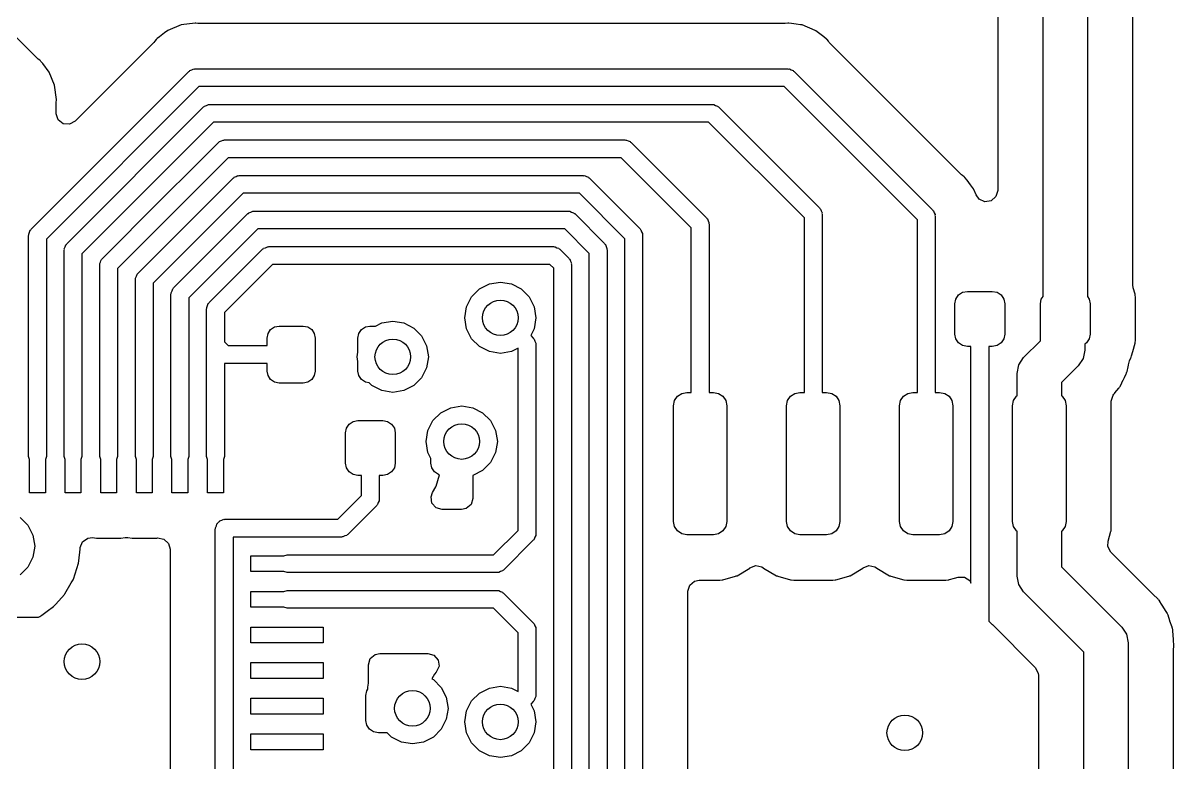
# Model space of a CAD drawing. Extents: x 1.41 to 5.39, y -5.53 to -2.36.
# Drawn here: x 1.696 to 2.205, y -3.653 to -3.326 of the extents above; entities that cross this region are included whole.
import ezdxf

# ---------------------------------------------------------------- set-up
doc = ezdxf.new("R2010")
doc.units = 0
doc.header["$MEASUREMENT"] = 0
doc.layers.add('BLACK', color=7, linetype='CONTINUOUS')

msp = doc.modelspace()

# ---------------------------------------------------------------- linework, layer by layer
at = {"layer": 'BLACK', "linetype": 'CONTINUOUS'}
for p, q in [((2.12683, -2.59775), (2.12683, -3.39993)), ((2.14685, -3.44675), (2.14685, -2.59724)), ((2.16654, -2.60132), (2.16654, -3.44675)), ((2.18656, -3.4416), (2.18656, -2.61167)), ((1.70197, -3.34131), (1.68888, -3.32823)), ((1.75978, -3.32907), (1.7583, -3.33021)), ((1.76561, -3.32666), (1.75978, -3.32907)), ((1.77186, -3.32584), (1.76561, -3.32666)), ((1.77218, -3.32588), (1.77186, -3.32584)), ((1.77311, -3.326), (1.77218, -3.32588)), ((1.77376, -3.32604), (1.77311, -3.326)), ((2.03216, -3.32604), (1.77376, -3.32604)), ((2.03281, -3.326), (2.03216, -3.32604)), ((2.03406, -3.32584), (2.03281, -3.326)), ((2.03438, -3.32588), (2.03406, -3.32584)), ((2.03562, -3.32604), (2.03438, -3.32588)), ((2.03563, -3.32604), (2.03562, -3.32604)), ((2.03772, -3.32632), (2.03563, -3.32604)), ((2.03563, -3.32604), (2.03563, -3.32604)), ((2.03955, -3.32656), (2.03772, -3.32632)), ((2.03999, -3.32662), (2.03955, -3.32656)), ((2.04031, -3.32666), (2.03999, -3.32662)), ((2.03999, -3.32662), (2.03999, -3.32662)), ((2.04614, -3.32907), (2.04031, -3.32666)), ((2.04639, -3.32927), (2.04614, -3.32907)), ((1.75401, -3.33391), (1.75358, -3.3344)), ((1.75458, -3.33317), (1.75401, -3.33391)), ((1.75478, -3.33291), (1.75458, -3.33317)), ((1.75503, -3.33272), (1.75478, -3.33291)), ((1.75603, -3.33195), (1.75503, -3.33272)), ((1.75503, -3.33272), (1.75503, -3.33272)), ((1.7583, -3.33021), (1.75603, -3.33195)), ((1.75603, -3.33195), (1.75603, -3.33195)), ((2.04988, -3.33195), (2.04639, -3.32927)), ((2.04639, -3.32927), (2.04639, -3.32927)), ((2.05114, -3.33291), (2.04988, -3.33195)), ((2.04988, -3.33195), (2.04988, -3.33195)), ((2.05134, -3.33317), (2.05114, -3.33291)), ((2.05191, -3.33391), (2.05134, -3.33317)), ((2.05234, -3.3344), (2.05191, -3.33391)), ((1.75358, -3.3344), (1.71879, -3.36919)), ((2.11082, -3.39289), (2.05234, -3.3344)), ((1.70245, -3.34174), (1.70197, -3.34131)), ((1.70318, -3.3423), (1.70245, -3.34174)), ((1.70345, -3.34251), (1.70318, -3.3423)), ((1.70365, -3.34277), (1.70345, -3.34251)), ((1.70442, -3.34377), (1.70365, -3.34277)), ((1.70365, -3.34277), (1.70365, -3.34277)), ((1.70729, -3.34751), (1.70442, -3.34377)), ((1.70442, -3.34377), (1.70442, -3.34377)), ((1.70442, -3.34377), (1.70442, -3.34377)), ((1.69933, -3.41696), (1.76908, -3.34722)), ((1.70971, -3.35334), (1.70729, -3.34751)), ((1.76908, -3.34722), (1.76936, -3.34707)), ((1.76936, -3.34707), (1.76955, -3.34681)), ((1.76955, -3.34681), (1.77042, -3.34653)), ((1.77042, -3.34653), (1.77125, -3.34611)), ((1.77125, -3.34611), (1.77156, -3.34616)), ((1.77156, -3.34616), (1.77186, -3.34606)), ((1.77186, -3.34606), (2.03406, -3.34606)), ((2.03406, -3.34606), (2.03436, -3.34616)), ((2.03436, -3.34616), (2.03467, -3.34611)), ((2.03467, -3.34611), (2.03549, -3.34653)), ((2.03549, -3.34653), (2.03637, -3.34681)), ((2.03637, -3.34681), (2.03656, -3.34707)), ((2.03656, -3.34707), (2.03684, -3.34722)), ((2.03684, -3.34722), (2.09801, -3.40839)), ((1.77349, -3.35394), (1.70605, -3.42138)), ((1.71053, -3.3596), (1.70971, -3.35334)), ((2.03242, -3.35394), (1.77349, -3.35394)), ((2.09129, -3.4128), (2.03242, -3.35394)), ((1.71049, -3.35992), (1.71053, -3.3596)), ((1.71032, -3.36149), (1.71037, -3.36084)), ((1.71032, -3.36568), (1.71032, -3.36149)), ((1.71037, -3.36084), (1.71049, -3.35992)), ((1.71508, -3.42346), (1.77559, -3.36295)), ((1.77559, -3.36295), (1.77588, -3.3628)), ((1.77588, -3.3628), (1.77606, -3.36254)), ((1.77606, -3.36254), (1.77694, -3.36226)), ((1.77694, -3.36226), (1.77776, -3.36184)), ((1.77776, -3.36184), (1.77808, -3.36189)), ((1.77808, -3.36189), (1.77838, -3.36179)), ((1.77838, -3.36179), (2.00057, -3.36179)), ((2.00057, -3.36179), (2.00087, -3.36189)), ((2.00087, -3.36189), (2.00119, -3.36184)), ((2.00119, -3.36184), (2.00201, -3.36226)), ((2.00201, -3.36226), (2.00289, -3.36254)), ((2.00289, -3.36254), (2.00307, -3.3628)), ((2.00307, -3.3628), (2.00336, -3.36295)), ((2.00336, -3.36295), (2.04801, -3.4076)), ((1.71034, -3.36604), (1.71032, -3.36568)), ((1.71131, -3.36866), (1.71034, -3.36604)), ((1.71355, -3.37033), (1.71131, -3.36866)), ((1.71879, -3.36919), (1.71634, -3.37053)), ((1.78001, -3.36967), (1.7218, -3.42787)), ((1.99894, -3.36967), (1.78001, -3.36967)), ((2.04129, -3.41201), (1.99894, -3.36967)), ((1.71634, -3.37053), (1.71355, -3.37033)), ((1.77065, -3.39013), (1.78211, -3.37867)), ((1.78211, -3.37867), (1.78239, -3.37853)), ((1.78239, -3.37853), (1.78258, -3.37827)), ((1.78258, -3.37827), (1.78346, -3.37799)), ((1.78346, -3.37799), (1.78428, -3.37757)), ((1.78428, -3.37757), (1.78459, -3.37762)), ((1.78459, -3.37762), (1.78489, -3.37752)), ((1.78489, -3.37752), (1.96197, -3.37752)), ((1.96197, -3.37752), (1.96227, -3.37762)), ((1.96227, -3.37762), (1.96259, -3.37757)), ((1.96259, -3.37757), (1.96341, -3.37799)), ((1.96341, -3.37799), (1.96428, -3.37827)), ((1.96428, -3.37827), (1.96447, -3.37853)), ((1.96447, -3.37853), (1.96475, -3.37867)), ((1.96475, -3.37867), (1.99801, -3.41193)), ((1.78652, -3.3854), (1.75082, -3.4211)), ((1.75788, -3.4029), (1.77065, -3.39013)), ((1.77065, -3.39013), (1.77065, -3.39013)), ((1.96034, -3.3854), (1.78652, -3.3854)), ((1.99129, -3.41634), (1.96034, -3.3854)), ((1.74658, -3.43645), (1.78862, -3.3944)), ((1.78862, -3.3944), (1.78891, -3.39426)), ((1.78891, -3.39426), (1.78909, -3.394)), ((1.78909, -3.394), (1.78997, -3.39372)), ((1.78997, -3.39372), (1.79079, -3.3933)), ((1.79079, -3.3933), (1.79111, -3.39335)), ((1.79111, -3.39335), (1.79141, -3.39325)), ((1.79141, -3.39325), (1.94345, -3.39325)), ((1.94345, -3.39325), (1.94375, -3.39335)), ((1.94375, -3.39335), (1.94406, -3.3933)), ((1.94406, -3.3933), (1.94488, -3.39372)), ((1.94488, -3.39372), (1.94576, -3.394)), ((1.94576, -3.394), (1.94595, -3.39426)), ((1.94595, -3.39426), (1.94623, -3.3944)), ((1.94623, -3.3944), (1.96862, -3.41679)), ((2.11131, -3.39332), (2.11082, -3.39289)), ((2.11195, -3.39381), (2.11131, -3.39332)), ((2.11231, -3.39408), (2.11195, -3.39381)), ((2.11328, -3.39534), (2.11231, -3.39408)), ((2.11485, -3.39739), (2.11328, -3.39534)), ((2.11328, -3.39534), (2.11328, -3.39534)), ((2.11615, -3.39909), (2.11485, -3.39739)), ((2.11628, -3.39939), (2.11615, -3.39909)), ((2.11729, -3.40183), (2.11628, -3.39939)), ((2.12683, -3.39993), (2.12604, -3.40261)), ((1.74525, -3.41553), (1.75788, -3.4029)), ((1.79304, -3.40112), (1.7533, -3.44087)), ((1.94182, -3.40112), (1.79304, -3.40112)), ((1.9619, -3.42121), (1.94182, -3.40112)), ((2.11862, -3.40368), (2.11729, -3.40183)), ((2.12116, -3.40484), (2.11862, -3.40368)), ((2.12393, -3.40444), (2.12116, -3.40484)), ((2.12604, -3.40261), (2.12393, -3.40444)), ((1.76232, -3.44295), (1.79514, -3.41013)), ((1.79514, -3.41013), (1.79542, -3.40999)), ((1.79542, -3.40999), (1.79561, -3.40973)), ((1.79561, -3.40973), (1.79649, -3.40945)), ((1.79649, -3.40945), (1.79731, -3.40903)), ((1.79731, -3.40903), (1.79762, -3.40908)), ((1.79762, -3.40908), (1.79792, -3.40898)), ((1.79792, -3.40898), (1.93693, -3.40898)), ((1.93693, -3.40898), (1.93723, -3.40908)), ((1.93723, -3.40908), (1.93755, -3.40903)), ((1.93755, -3.40903), (1.93837, -3.40945)), ((1.93837, -3.40945), (1.93925, -3.40973)), ((1.93925, -3.40973), (1.93943, -3.40999)), ((1.93943, -3.40999), (1.93972, -3.41013)), ((1.93972, -3.41013), (1.95289, -3.42331)), ((2.04801, -3.4076), (2.04815, -3.40788)), ((2.04815, -3.40788), (2.04841, -3.40807)), ((2.04841, -3.40807), (2.0487, -3.40895)), ((2.0487, -3.40895), (2.04911, -3.40977)), ((2.04911, -3.40977), (2.04906, -3.41008)), ((2.04906, -3.41008), (2.04916, -3.41038)), ((2.04916, -3.41038), (2.04916, -3.48917)), ((2.09801, -3.40839), (2.09815, -3.40867)), ((2.09815, -3.40867), (2.09841, -3.40886)), ((2.09841, -3.40886), (2.0987, -3.40973)), ((2.0987, -3.40973), (2.09911, -3.41055)), ((2.09911, -3.41055), (2.09906, -3.41087)), ((1.74188, -3.4189), (1.74525, -3.41553)), ((1.74525, -3.41553), (1.74525, -3.41553)), ((1.99801, -3.41193), (1.99815, -3.41221)), ((1.99815, -3.41221), (1.99841, -3.4124)), ((1.99841, -3.4124), (1.9987, -3.41328)), ((1.9987, -3.41328), (1.99911, -3.4141)), ((1.99911, -3.4141), (1.99906, -3.41441)), ((1.99906, -3.41441), (1.99916, -3.41471)), ((1.99916, -3.41471), (1.99916, -3.48917)), ((2.04129, -3.48917), (2.04129, -3.41201)), ((2.09129, -3.48917), (2.09129, -3.4128)), ((2.09906, -3.41087), (2.09916, -3.41117)), ((2.09916, -3.41117), (2.09916, -3.48917)), ((1.69818, -3.41975), (1.69828, -3.41944)), ((1.69818, -3.51757), (1.69818, -3.41975)), ((1.69823, -3.41913), (1.69864, -3.41831)), ((1.69828, -3.41944), (1.69823, -3.41913)), ((1.69864, -3.41831), (1.69893, -3.41743)), ((1.69893, -3.41743), (1.69919, -3.41725)), ((1.69919, -3.41725), (1.69933, -3.41696)), ((1.73081, -3.42997), (1.74188, -3.4189)), ((1.74188, -3.4189), (1.74188, -3.4189)), ((1.74188, -3.4189), (1.74188, -3.4189)), ((1.79955, -3.41685), (1.76904, -3.44736)), ((1.9353, -3.41685), (1.79955, -3.41685)), ((1.94617, -3.42772), (1.9353, -3.41685)), ((1.96862, -3.41679), (1.96877, -3.41708)), ((1.96877, -3.41708), (1.96902, -3.41726)), ((1.96902, -3.41726), (1.96931, -3.41814)), ((1.96931, -3.41814), (1.96973, -3.41896)), ((1.96973, -3.41896), (1.96968, -3.41928)), ((1.96968, -3.41928), (1.96977, -3.41958)), ((1.96977, -3.41958), (1.96977, -3.84118)), ((1.99129, -3.48917), (1.99129, -3.41634)), ((1.70605, -3.42138), (1.70605, -3.51757)), ((1.71393, -3.42624), (1.71402, -3.42594)), ((1.71397, -3.42563), (1.71439, -3.42481)), ((1.71402, -3.42594), (1.71397, -3.42563)), ((1.71439, -3.42481), (1.71468, -3.42393)), ((1.71468, -3.42393), (1.71493, -3.42374)), ((1.71493, -3.42374), (1.71508, -3.42346)), ((1.74745, -3.42447), (1.73755, -3.43437)), ((1.74854, -3.42338), (1.74745, -3.42447)), ((1.74745, -3.42447), (1.74745, -3.42447)), ((1.75082, -3.4211), (1.74854, -3.42338)), ((1.74854, -3.42338), (1.74854, -3.42338)), ((1.77807, -3.44944), (1.80165, -3.42586)), ((1.80165, -3.42586), (1.80194, -3.42572)), ((1.80194, -3.42572), (1.80212, -3.42546)), ((1.80212, -3.42546), (1.803, -3.42518)), ((1.803, -3.42518), (1.80382, -3.42476)), ((1.80382, -3.42476), (1.80414, -3.42481)), ((1.80414, -3.42481), (1.80444, -3.42471)), ((1.80444, -3.42471), (1.93042, -3.42471)), ((1.93042, -3.42471), (1.93072, -3.42481)), ((1.93072, -3.42481), (1.93103, -3.42476)), ((1.93103, -3.42476), (1.93185, -3.42518)), ((1.93185, -3.42518), (1.93273, -3.42546)), ((1.93273, -3.42546), (1.93292, -3.42572)), ((1.93292, -3.42572), (1.9332, -3.42586)), ((1.9332, -3.42586), (1.93716, -3.42982)), ((1.95289, -3.42331), (1.95304, -3.42359)), ((1.95304, -3.42359), (1.95329, -3.42378)), ((1.95329, -3.42378), (1.95358, -3.42466)), ((1.95358, -3.42466), (1.954, -3.42548)), ((1.954, -3.42548), (1.95395, -3.42579)), ((1.95395, -3.42579), (1.95405, -3.42609)), ((1.9619, -3.84281), (1.9619, -3.42121)), ((1.71393, -3.51757), (1.71393, -3.42624)), ((1.7218, -3.42787), (1.7218, -3.51757)), ((1.72999, -3.43159), (1.73008, -3.43097)), ((1.73008, -3.43097), (1.73035, -3.43071)), ((1.73035, -3.43071), (1.73043, -3.43046)), ((1.73043, -3.43046), (1.73064, -3.43031)), ((1.73064, -3.43031), (1.73081, -3.42997)), ((1.93716, -3.42982), (1.93731, -3.43011)), ((1.93731, -3.43011), (1.93756, -3.43029)), ((1.93756, -3.43029), (1.93785, -3.43117)), ((1.94617, -3.8566), (1.94617, -3.42772)), ((1.95405, -3.42609), (1.95405, -3.85497)), ((1.72967, -3.43278), (1.72976, -3.43251)), ((1.72967, -3.51757), (1.72967, -3.43278)), ((1.7297, -3.43214), (1.72999, -3.43159)), ((1.72976, -3.43251), (1.7297, -3.43214)), ((1.73755, -3.43437), (1.73755, -3.51757)), ((1.80607, -3.43258), (1.78479, -3.45386)), ((1.92879, -3.43258), (1.80607, -3.43258)), ((1.93044, -3.43424), (1.92879, -3.43258)), ((1.93044, -3.86312), (1.93044, -3.43424)), ((1.93785, -3.43117), (1.93827, -3.43199)), ((1.93827, -3.43199), (1.93822, -3.43231)), ((1.93822, -3.43231), (1.93832, -3.43261)), ((1.93832, -3.43261), (1.93832, -3.86149)), ((1.74542, -3.43924), (1.74552, -3.43893)), ((1.74542, -3.51757), (1.74542, -3.43924)), ((1.74547, -3.43862), (1.74589, -3.4378)), ((1.74552, -3.43893), (1.74547, -3.43862)), ((1.74589, -3.4378), (1.74617, -3.43692)), ((1.74617, -3.43692), (1.74643, -3.43674)), ((1.74643, -3.43674), (1.74658, -3.43645)), ((1.7533, -3.44087), (1.7533, -3.51757)), ((1.89758, -3.44344), (1.90197, -3.44121)), ((1.90197, -3.44121), (1.90684, -3.44044)), ((1.90684, -3.44044), (1.91171, -3.44121)), ((1.91171, -3.44121), (1.9161, -3.44344)), ((1.76117, -3.44573), (1.76127, -3.44543)), ((1.76117, -3.449), (1.76117, -3.44573)), ((1.76122, -3.44512), (1.76164, -3.44429)), ((1.76127, -3.44543), (1.76122, -3.44512)), ((1.76164, -3.44429), (1.76192, -3.44342)), ((1.76192, -3.44342), (1.76218, -3.44323)), ((1.76192, -3.44342), (1.76192, -3.44342)), ((1.76218, -3.44323), (1.76232, -3.44295)), ((1.8941, -3.44693), (1.89758, -3.44344)), ((1.9161, -3.44344), (1.91958, -3.44693)), ((2.10829, -3.44789), (2.10949, -3.4461)), ((2.10949, -3.4461), (2.11128, -3.44491)), ((2.11128, -3.44491), (2.11339, -3.44449)), ((2.11339, -3.44449), (2.12441, -3.44449)), ((2.12441, -3.44449), (2.12652, -3.44491)), ((2.12652, -3.44491), (2.12831, -3.4461)), ((2.12831, -3.4461), (2.1295, -3.44789)), ((2.18675, -3.44298), (2.18656, -3.4416)), ((2.18755, -3.44573), (2.18675, -3.44298)), ((2.18762, -3.44597), (2.18755, -3.44573)), ((2.18755, -3.44573), (2.18755, -3.44573)), ((2.18764, -3.44623), (2.18762, -3.44597)), ((2.18771, -3.44709), (2.18764, -3.44623)), ((2.18764, -3.44623), (2.18764, -3.44623)), ((1.76117, -3.51757), (1.76117, -3.449)), ((1.76904, -3.44736), (1.76904, -3.51757)), ((1.77697, -3.45161), (1.77739, -3.45079)), ((1.77739, -3.45079), (1.77767, -3.44991)), ((1.77767, -3.44991), (1.77793, -3.44973)), ((1.77793, -3.44973), (1.77807, -3.44944)), ((1.89109, -3.45619), (1.89186, -3.45132)), ((1.89186, -3.45132), (1.8941, -3.44693)), ((1.91958, -3.44693), (1.92182, -3.45132)), ((1.92182, -3.45132), (1.92259, -3.45619)), ((2.10787, -3.45), (2.10829, -3.44789)), ((2.10787, -3.46339), (2.10787, -3.45)), ((2.1295, -3.44789), (2.12992, -3.45)), ((2.12992, -3.45), (2.12992, -3.46339)), ((2.14567, -3.45), (2.14609, -3.44789)), ((2.14567, -3.4664), (2.14567, -3.45)), ((2.14609, -3.44789), (2.14685, -3.44675)), ((2.16654, -3.44675), (2.1673, -3.44789)), ((2.1673, -3.44789), (2.16772, -3.45)), ((2.16772, -3.45), (2.16772, -3.46339)), ((2.18774, -3.44742), (2.18771, -3.44709)), ((2.18774, -3.46596), (2.18774, -3.44742)), ((1.77692, -3.45223), (1.77702, -3.45193)), ((1.77692, -3.51757), (1.77692, -3.45223)), ((1.77702, -3.45193), (1.77697, -3.45161)), ((1.78479, -3.45386), (1.78479, -3.46687)), ((1.89186, -3.46105), (1.89109, -3.45619)), ((1.92259, -3.45619), (1.92182, -3.46105)), ((1.80409, -3.46312), (1.80525, -3.4614)), ((1.80525, -3.4614), (1.80697, -3.46025)), ((1.80697, -3.46025), (1.809, -3.45984)), ((1.809, -3.45984), (1.81963, -3.45984)), ((1.81963, -3.45984), (1.82167, -3.46025)), ((1.82167, -3.46025), (1.82339, -3.4614)), ((1.82339, -3.4614), (1.82454, -3.46312)), ((1.84425, -3.46312), (1.8454, -3.4614)), ((1.8454, -3.4614), (1.84713, -3.46025)), ((1.84713, -3.46025), (1.84916, -3.45984)), ((1.84916, -3.45984), (1.85168, -3.45984)), ((1.85168, -3.45984), (1.8544, -3.45846)), ((1.8544, -3.45846), (1.85926, -3.45769)), ((1.85926, -3.45769), (1.86413, -3.45846)), ((1.86413, -3.45846), (1.86852, -3.4607)), ((1.86852, -3.4607), (1.872, -3.46418)), ((1.8941, -3.46544), (1.89186, -3.46105)), ((1.92182, -3.46105), (1.92028, -3.46406)), ((1.80369, -3.46516), (1.80409, -3.46312)), ((1.80369, -3.4685), (1.80369, -3.46516)), ((1.82454, -3.46312), (1.82495, -3.46516)), ((1.82495, -3.46516), (1.82495, -3.47972)), ((1.84385, -3.46516), (1.84425, -3.46312)), ((1.84385, -3.47134), (1.84385, -3.46516)), ((1.872, -3.46418), (1.87424, -3.46857)), ((1.89758, -3.46893), (1.8941, -3.46544)), ((1.92028, -3.46406), (1.92143, -3.46521)), ((1.92143, -3.46521), (1.92158, -3.46549)), ((1.92158, -3.46549), (1.92184, -3.46568)), ((1.92184, -3.46568), (1.92212, -3.46656)), ((1.92212, -3.46656), (1.92254, -3.46738)), ((2.10829, -3.4655), (2.10787, -3.46339)), ((2.10949, -3.46728), (2.10829, -3.4655)), ((2.1295, -3.4655), (2.12831, -3.46728)), ((2.12992, -3.46339), (2.1295, -3.4655)), ((2.13827, -3.4738), (2.14567, -3.4664)), ((2.1673, -3.4655), (2.1661, -3.46728)), ((2.16772, -3.46339), (2.1673, -3.4655)), ((2.18762, -3.46741), (2.18774, -3.46596)), ((1.78479, -3.46687), (1.78642, -3.4685)), ((1.78642, -3.4685), (1.80369, -3.4685)), ((1.84351, -3.47344), (1.84385, -3.47134)), ((1.87424, -3.46857), (1.87501, -3.47344)), ((1.90197, -3.47116), (1.89758, -3.46893)), ((1.90684, -3.47193), (1.90197, -3.47116)), ((1.91171, -3.47116), (1.90684, -3.47193)), ((1.91471, -3.46963), (1.91171, -3.47116)), ((1.91471, -3.55019), (1.91471, -3.46963)), ((1.92254, -3.46738), (1.92249, -3.46769)), ((1.92249, -3.46769), (1.92259, -3.468)), ((1.92259, -3.468), (1.92259, -3.55182)), ((2.11128, -3.46848), (2.10949, -3.46728)), ((2.11339, -3.4689), (2.11128, -3.46848)), ((2.11496, -3.4689), (2.11339, -3.4689)), ((2.11496, -3.57349), (2.11496, -3.4689)), ((2.12441, -3.4689), (2.12283, -3.4689)), ((2.12283, -3.4689), (2.12283, -3.59035)), ((2.12652, -3.46848), (2.12441, -3.4689)), ((2.12831, -3.46728), (2.12652, -3.46848)), ((2.16535, -3.47047), (2.16461, -3.47424)), ((2.1661, -3.46728), (2.16535, -3.46778)), ((2.16535, -3.46778), (2.16535, -3.47047)), ((2.18601, -3.47296), (2.18656, -3.47105)), ((2.18656, -3.47105), (2.18762, -3.46741)), ((1.80369, -3.47638), (1.78479, -3.47638)), ((1.78479, -3.47638), (1.78479, -3.51757)), ((1.80369, -3.47972), (1.80369, -3.47638)), ((1.84385, -3.47554), (1.84351, -3.47344)), ((1.84385, -3.47972), (1.84385, -3.47554)), ((1.87501, -3.47344), (1.87424, -3.4783)), ((2.13613, -3.47699), (2.13827, -3.4738)), ((2.16461, -3.47424), (2.16247, -3.47743)), ((2.18466, -3.47698), (2.18508, -3.47528)), ((2.18508, -3.47528), (2.18563, -3.47394)), ((2.18563, -3.47394), (2.18566, -3.47387)), ((2.18566, -3.47387), (2.18582, -3.47361)), ((2.18566, -3.47387), (2.18566, -3.47387)), ((2.18582, -3.47361), (2.18601, -3.47296)), ((1.80409, -3.48176), (1.80369, -3.47972)), ((1.80525, -3.48348), (1.80409, -3.48176)), ((1.82454, -3.48176), (1.82339, -3.48348)), ((1.82495, -3.47972), (1.82454, -3.48176)), ((1.84425, -3.48176), (1.84385, -3.47972)), ((1.8454, -3.48348), (1.84425, -3.48176)), ((1.87424, -3.4783), (1.872, -3.48269)), ((2.13538, -3.48076), (2.13613, -3.47699)), ((2.13538, -3.49074), (2.13538, -3.48076)), ((2.16247, -3.47743), (2.15507, -3.48484)), ((2.18289, -3.48252), (2.18369, -3.48095)), ((2.18369, -3.48095), (2.18376, -3.48067)), ((2.18376, -3.48067), (2.18384, -3.48045)), ((2.18384, -3.48045), (2.18392, -3.48022)), ((2.18392, -3.48022), (2.18404, -3.47996)), ((2.18404, -3.47996), (2.18447, -3.4779)), ((2.18447, -3.4779), (2.18463, -3.47715)), ((2.18463, -3.47715), (2.18466, -3.47698)), ((1.80697, -3.48463), (1.80525, -3.48348)), ((1.809, -3.48504), (1.80697, -3.48463)), ((1.81963, -3.48504), (1.809, -3.48504)), ((1.82167, -3.48463), (1.81963, -3.48504)), ((1.82339, -3.48348), (1.82167, -3.48463)), ((1.84713, -3.48463), (1.8454, -3.48348)), ((1.8488, -3.48497), (1.84713, -3.48463)), ((1.85001, -3.48618), (1.8488, -3.48497)), ((1.8544, -3.48841), (1.85001, -3.48618)), ((1.86852, -3.48618), (1.86413, -3.48841)), ((1.872, -3.48269), (1.86852, -3.48618)), ((2.15507, -3.48484), (2.15507, -3.49074)), ((2.18052, -3.48715), (2.18066, -3.4869)), ((2.18066, -3.4869), (2.18079, -3.4867)), ((2.18079, -3.4867), (2.18091, -3.4865)), ((2.18091, -3.4865), (2.18109, -3.48627)), ((2.18109, -3.48627), (2.18231, -3.48367)), ((2.18231, -3.48367), (2.18238, -3.48351)), ((2.18238, -3.48351), (2.18289, -3.48252)), ((1.85926, -3.48918), (1.8544, -3.48841)), ((1.86413, -3.48841), (1.85926, -3.48918)), ((1.98386, -3.49282), (1.98514, -3.4909)), ((1.98514, -3.4909), (1.98706, -3.48962)), ((1.98706, -3.48962), (1.98932, -3.48917)), ((1.98932, -3.48917), (1.99129, -3.48917)), ((1.99916, -3.48917), (2.00113, -3.48917)), ((2.00113, -3.48917), (2.00339, -3.48962)), ((2.00339, -3.48962), (2.00531, -3.4909)), ((2.00531, -3.4909), (2.00659, -3.49282)), ((2.03386, -3.49282), (2.03514, -3.4909)), ((2.03514, -3.4909), (2.03706, -3.48962)), ((2.03706, -3.48962), (2.03932, -3.48917)), ((2.03932, -3.48917), (2.04129, -3.48917)), ((2.04916, -3.48917), (2.05113, -3.48917)), ((2.05113, -3.48917), (2.05339, -3.48962)), ((2.05339, -3.48962), (2.05531, -3.4909)), ((2.05531, -3.4909), (2.05659, -3.49282)), ((2.08386, -3.49282), (2.08514, -3.4909)), ((2.08514, -3.4909), (2.08706, -3.48962)), ((2.08706, -3.48962), (2.08932, -3.48917)), ((2.08932, -3.48917), (2.09129, -3.48917)), ((2.09916, -3.48917), (2.10113, -3.48917)), ((2.10113, -3.48917), (2.10339, -3.48962)), ((2.10339, -3.48962), (2.10531, -3.4909)), ((2.10531, -3.4909), (2.10659, -3.49282)), ((2.13386, -3.49282), (2.13514, -3.4909)), ((2.13514, -3.4909), (2.13538, -3.49074)), ((2.15507, -3.49074), (2.15531, -3.4909)), ((2.15531, -3.4909), (2.15659, -3.49282)), ((2.17706, -3.4931), (2.17784, -3.49042)), ((2.17784, -3.49042), (2.17813, -3.49002)), ((2.17813, -3.49002), (2.17855, -3.48948)), ((2.17855, -3.48948), (2.17866, -3.48934)), ((2.17866, -3.48934), (2.18034, -3.48737)), ((2.18034, -3.48737), (2.18052, -3.48715)), ((2.18034, -3.48737), (2.18034, -3.48737)), ((1.88051, -3.49818), (1.8849, -3.49594)), ((1.8849, -3.49594), (1.88976, -3.49517)), ((1.88976, -3.49517), (1.89463, -3.49594)), ((1.89463, -3.49594), (1.89902, -3.49818)), ((1.98341, -3.49508), (1.98386, -3.49282)), ((1.98341, -3.54626), (1.98341, -3.49508)), ((2.00659, -3.49282), (2.00704, -3.49508)), ((2.00704, -3.49508), (2.00704, -3.54626)), ((2.03341, -3.49508), (2.03386, -3.49282)), ((2.03341, -3.54626), (2.03341, -3.49508)), ((2.05659, -3.49282), (2.05704, -3.49508)), ((2.05704, -3.49508), (2.05704, -3.54626)), ((2.08341, -3.49508), (2.08386, -3.49282)), ((2.08341, -3.54626), (2.08341, -3.49508)), ((2.10659, -3.49282), (2.10704, -3.49508)), ((2.10704, -3.49508), (2.10704, -3.54626)), ((2.13341, -3.49508), (2.13386, -3.49282)), ((2.13341, -3.54626), (2.13341, -3.49508)), ((2.15659, -3.49282), (2.15704, -3.49508)), ((2.15704, -3.49508), (2.15704, -3.54626)), ((2.17706, -3.54888), (2.17706, -3.4931)), ((1.83995, -3.50319), (1.84174, -3.50199)), ((1.84174, -3.50199), (1.84385, -3.50157)), ((1.84385, -3.50157), (1.85487, -3.50157)), ((1.85487, -3.50157), (1.85698, -3.50199)), ((1.85698, -3.50199), (1.85877, -3.50319)), ((1.87479, -3.50606), (1.87702, -3.50167)), ((1.87702, -3.50167), (1.88051, -3.49818)), ((1.89902, -3.49818), (1.9025, -3.50167)), ((1.9025, -3.50167), (1.90474, -3.50606)), ((1.83834, -3.50709), (1.83875, -3.50498)), ((1.83834, -3.52047), (1.83834, -3.50709)), ((1.83875, -3.50498), (1.83995, -3.50319)), ((1.85877, -3.50319), (1.85996, -3.50498)), ((1.85996, -3.50498), (1.86038, -3.50709)), ((1.86038, -3.50709), (1.86038, -3.52047)), ((1.87402, -3.51092), (1.87479, -3.50606)), ((1.90474, -3.50606), (1.90551, -3.51092)), ((1.87479, -3.51579), (1.87402, -3.51092)), ((1.90551, -3.51092), (1.90474, -3.51579)), ((1.69861, -3.51892), (1.69818, -3.51757)), ((1.70605, -3.51757), (1.70561, -3.51892)), ((1.71436, -3.51892), (1.71393, -3.51757)), ((1.7218, -3.51757), (1.72136, -3.51892)), ((1.73011, -3.51892), (1.72967, -3.51757)), ((1.73755, -3.51757), (1.73711, -3.51892)), ((1.74586, -3.51892), (1.74542, -3.51757)), ((1.7533, -3.51757), (1.75286, -3.51892)), ((1.76161, -3.51892), (1.76117, -3.51757)), ((1.76904, -3.51757), (1.76861, -3.51892)), ((1.77736, -3.51892), (1.77692, -3.51757)), ((1.78479, -3.51757), (1.78436, -3.51892)), ((1.87613, -3.51843), (1.87479, -3.51579)), ((1.90474, -3.51579), (1.9025, -3.52018)), ((1.69861, -3.53357), (1.69861, -3.51892)), ((1.70561, -3.51892), (1.70561, -3.53357)), ((1.71436, -3.53357), (1.71436, -3.51892)), ((1.72136, -3.51892), (1.72136, -3.53357)), ((1.73011, -3.53357), (1.73011, -3.51892)), ((1.73711, -3.51892), (1.73711, -3.53357)), ((1.74586, -3.53357), (1.74586, -3.51892)), ((1.75286, -3.51892), (1.75286, -3.53357)), ((1.76161, -3.53357), (1.76161, -3.51892)), ((1.76861, -3.51892), (1.76861, -3.53357)), ((1.77736, -3.53357), (1.77736, -3.51892)), ((1.78436, -3.51892), (1.78436, -3.53357)), ((1.83875, -3.52258), (1.83834, -3.52047)), ((1.83995, -3.52437), (1.83875, -3.52258)), ((1.85996, -3.52258), (1.85877, -3.52437)), ((1.86038, -3.52047), (1.85996, -3.52258)), ((1.87613, -3.52047), (1.87613, -3.51843)), ((1.87655, -3.52258), (1.87613, -3.52047)), ((1.87775, -3.52437), (1.87655, -3.52258)), ((1.9025, -3.52018), (1.89902, -3.52366)), ((1.84174, -3.52556), (1.83995, -3.52437)), ((1.84385, -3.52598), (1.84174, -3.52556)), ((1.84542, -3.52598), (1.84385, -3.52598)), ((1.84542, -3.53484), (1.84542, -3.52598)), ((1.85487, -3.52598), (1.8533, -3.52598)), ((1.8533, -3.52598), (1.8533, -3.53647)), ((1.85698, -3.52556), (1.85487, -3.52598)), ((1.85877, -3.52437), (1.85698, -3.52556)), ((1.87953, -3.52556), (1.87775, -3.52437)), ((1.87849, -3.53069), (1.87995, -3.52565)), ((1.87995, -3.52565), (1.87953, -3.52556)), ((1.89902, -3.52366), (1.89469, -3.52587)), ((1.89469, -3.52587), (1.89469, -3.53604)), ((1.87682, -3.53352), (1.87833, -3.53096)), ((1.87833, -3.53096), (1.87849, -3.53069)), ((1.87833, -3.53096), (1.87833, -3.53096)), ((1.70561, -3.53357), (1.69861, -3.53357)), ((1.72136, -3.53357), (1.71436, -3.53357)), ((1.73711, -3.53357), (1.73011, -3.53357)), ((1.75286, -3.53357), (1.74586, -3.53357)), ((1.76861, -3.53357), (1.76161, -3.53357)), ((1.78436, -3.53357), (1.77736, -3.53357)), ((1.83498, -3.54528), (1.84542, -3.53484)), ((1.85283, -3.53791), (1.85254, -3.53878)), ((1.85325, -3.53708), (1.85283, -3.53791)), ((1.8533, -3.53647), (1.8532, -3.53677)), ((1.8532, -3.53677), (1.85325, -3.53708)), ((1.87618, -3.53534), (1.87682, -3.53352)), ((1.87658, -3.5381), (1.87618, -3.53534)), ((1.89469, -3.53604), (1.89391, -3.53873)), ((1.85214, -3.53925), (1.8394, -3.552)), ((1.85229, -3.53897), (1.85214, -3.53925)), ((1.85254, -3.53878), (1.85229, -3.53897)), ((1.87841, -3.54022), (1.87658, -3.5381)), ((1.88109, -3.541), (1.87841, -3.54022)), ((1.88973, -3.541), (1.88109, -3.541)), ((1.89179, -3.54056), (1.88973, -3.541)), ((1.89391, -3.53873), (1.89179, -3.54056)), ((1.69439, -3.54444), (1.69788, -3.54792)), ((1.69788, -3.54792), (1.70011, -3.55231)), ((1.78123, -3.54823), (1.78152, -3.54735)), ((1.78152, -3.54735), (1.78177, -3.54717)), ((1.78177, -3.54717), (1.78192, -3.54688)), ((1.78192, -3.54688), (1.78237, -3.54643)), ((1.78237, -3.54643), (1.78266, -3.54628)), ((1.78266, -3.54628), (1.78284, -3.54603)), ((1.78284, -3.54603), (1.78372, -3.54574)), ((1.78372, -3.54574), (1.78454, -3.54532)), ((1.78454, -3.54532), (1.78486, -3.54537)), ((1.78486, -3.54537), (1.78516, -3.54528)), ((1.78516, -3.54528), (1.83498, -3.54528)), ((1.98386, -3.54852), (1.98341, -3.54626)), ((2.00704, -3.54626), (2.00659, -3.54852)), ((2.03386, -3.54852), (2.03341, -3.54626)), ((2.05704, -3.54626), (2.05659, -3.54852)), ((2.08386, -3.54852), (2.08341, -3.54626)), ((2.10704, -3.54626), (2.10659, -3.54852)), ((2.13386, -3.54852), (2.13341, -3.54626)), ((2.15704, -3.54626), (2.15659, -3.54852)), ((1.70011, -3.55231), (1.70088, -3.55718)), ((1.78076, -3.54967), (1.78086, -3.54937)), ((1.78076, -3.68981), (1.78076, -3.54967)), ((1.78081, -3.54905), (1.78123, -3.54823)), ((1.78086, -3.54937), (1.78081, -3.54905)), ((1.83661, -3.55315), (1.78864, -3.55315)), ((1.78864, -3.55315), (1.78864, -3.68701)), ((1.83692, -3.55305), (1.83661, -3.55315)), ((1.83723, -3.5531), (1.83692, -3.55305)), ((1.83805, -3.55268), (1.83723, -3.5531)), ((1.83893, -3.5524), (1.83805, -3.55268)), ((1.83912, -3.55214), (1.83893, -3.5524)), ((1.8394, -3.552), (1.83912, -3.55214)), ((1.90388, -3.56102), (1.91471, -3.55019)), ((1.92254, -3.55244), (1.92212, -3.55326)), ((1.92259, -3.55182), (1.92249, -3.55212)), ((1.92249, -3.55212), (1.92254, -3.55244)), ((1.98514, -3.55044), (1.98386, -3.54852)), ((1.98706, -3.55172), (1.98514, -3.55044)), ((1.98932, -3.55217), (1.98706, -3.55172)), ((2.00113, -3.55217), (1.98932, -3.55217)), ((2.00339, -3.55172), (2.00113, -3.55217)), ((2.00531, -3.55044), (2.00339, -3.55172)), ((2.00659, -3.54852), (2.00531, -3.55044)), ((2.03514, -3.55044), (2.03386, -3.54852)), ((2.03706, -3.55172), (2.03514, -3.55044)), ((2.03932, -3.55217), (2.03706, -3.55172)), ((2.05113, -3.55217), (2.03932, -3.55217)), ((2.05339, -3.55172), (2.05113, -3.55217)), ((2.05531, -3.55044), (2.05339, -3.55172)), ((2.05659, -3.54852), (2.05531, -3.55044)), ((2.08514, -3.55044), (2.08386, -3.54852)), ((2.08706, -3.55172), (2.08514, -3.55044)), ((2.08932, -3.55217), (2.08706, -3.55172)), ((2.10113, -3.55217), (2.08932, -3.55217)), ((2.10339, -3.55172), (2.10113, -3.55217)), ((2.10531, -3.55044), (2.10339, -3.55172)), ((2.10659, -3.54852), (2.10531, -3.55044)), ((2.13514, -3.55044), (2.13386, -3.54852)), ((2.13538, -3.5506), (2.13514, -3.55044)), ((2.13538, -3.57042), (2.13538, -3.5506)), ((2.15531, -3.55044), (2.15507, -3.5506)), ((2.15507, -3.5506), (2.15507, -3.56635)), ((2.15659, -3.54852), (2.15531, -3.55044)), ((2.17561, -3.55494), (2.17687, -3.55059)), ((2.17687, -3.55059), (2.17694, -3.55035)), ((2.17687, -3.55059), (2.17687, -3.55059)), ((2.17694, -3.55035), (2.17696, -3.55006)), ((2.17696, -3.55006), (2.17705, -3.54897)), ((2.17705, -3.54897), (2.17706, -3.54888)), ((2.17705, -3.54897), (2.17705, -3.54897)), ((1.70088, -3.55718), (1.70011, -3.56204)), ((1.72096, -3.55847), (1.72103, -3.55782)), ((1.72103, -3.55782), (1.7221, -3.55524)), ((1.7221, -3.55524), (1.72439, -3.55364)), ((1.72439, -3.55364), (1.7265, -3.55341)), ((1.7265, -3.55341), (1.72822, -3.55359)), ((1.72822, -3.55359), (1.73901, -3.55359)), ((1.73901, -3.55359), (1.74095, -3.55338)), ((1.74095, -3.55338), (1.74202, -3.55338)), ((1.74202, -3.55338), (1.74396, -3.55359)), ((1.74396, -3.55359), (1.75475, -3.55359)), ((1.75475, -3.55359), (1.75489, -3.55358)), ((1.75489, -3.55358), (1.75525, -3.55354)), ((1.75489, -3.55358), (1.75489, -3.55358)), ((1.75525, -3.55354), (1.758, -3.55403)), ((1.758, -3.55403), (1.76005, -3.55594)), ((1.76005, -3.55594), (1.76074, -3.55847)), ((1.92143, -3.55461), (1.9083, -3.56774)), ((1.92158, -3.55432), (1.92143, -3.55461)), ((1.92184, -3.55414), (1.92158, -3.55432)), ((1.92212, -3.55326), (1.92184, -3.55414)), ((2.17552, -3.55738), (2.17561, -3.55494)), ((2.17686, -3.55983), (2.17552, -3.55738)), ((1.70011, -3.56204), (1.69788, -3.56643)), ((1.72042, -3.56366), (1.72096, -3.55847)), ((1.76074, -3.55847), (1.76074, -3.68752)), ((1.79649, -3.56846), (1.79649, -3.56146)), ((1.79649, -3.56146), (1.81115, -3.56146)), ((1.81115, -3.56146), (1.81249, -3.56102)), ((1.81249, -3.56102), (1.90388, -3.56102)), ((2.19549, -3.57845), (2.17686, -3.55983)), ((1.69788, -3.56643), (1.69439, -3.56992)), ((1.71799, -3.57181), (1.72032, -3.56465)), ((1.72032, -3.56465), (1.72042, -3.56366)), ((1.81115, -3.56846), (1.79649, -3.56846)), ((1.81249, -3.5689), (1.81115, -3.56846)), ((1.90695, -3.56843), (1.90613, -3.56885)), ((1.90783, -3.56815), (1.90695, -3.56843)), ((1.90801, -3.56789), (1.90783, -3.56815)), ((1.9083, -3.56774), (1.90801, -3.56789)), ((2.01151, -3.57024), (2.01715, -3.56691)), ((2.01715, -3.56691), (2.01725, -3.5668)), ((2.01725, -3.5668), (2.01979, -3.56581)), ((2.01979, -3.56581), (2.02253, -3.56635)), ((2.02253, -3.56635), (2.02315, -3.56675)), ((2.02315, -3.56675), (2.0233, -3.56691)), ((2.0233, -3.56691), (2.02894, -3.57024)), ((2.06151, -3.57024), (2.06715, -3.56691)), ((2.06715, -3.56691), (2.06725, -3.5668)), ((2.06725, -3.5668), (2.06979, -3.56581)), ((2.06979, -3.56581), (2.07253, -3.56635)), ((2.07253, -3.56635), (2.07315, -3.56675)), ((2.07315, -3.56675), (2.0733, -3.56691)), ((2.0733, -3.56691), (2.07894, -3.57024)), ((2.15507, -3.56635), (2.18169, -3.59297)), ((1.71423, -3.57832), (1.71709, -3.57336)), ((1.71709, -3.57336), (1.71786, -3.57203)), ((1.71786, -3.57203), (1.71799, -3.57181)), ((1.71786, -3.57203), (1.71786, -3.57203)), ((1.90551, -3.5689), (1.81249, -3.5689)), ((1.90581, -3.5688), (1.90551, -3.5689)), ((1.90613, -3.56885), (1.90581, -3.5688)), ((1.99058, -3.57446), (1.99269, -3.57263)), ((1.99269, -3.57263), (1.99476, -3.57219)), ((1.99476, -3.57219), (2.00375, -3.57219)), ((2.00375, -3.57219), (2.00385, -3.57218)), ((2.00385, -3.57218), (2.00497, -3.57209)), ((2.00385, -3.57218), (2.00385, -3.57218)), ((2.00497, -3.57209), (2.00522, -3.57207)), ((2.00497, -3.57209), (2.00497, -3.57209)), ((2.00522, -3.57207), (2.0109, -3.57042)), ((2.0109, -3.57042), (2.01121, -3.57033)), ((2.01121, -3.57033), (2.01151, -3.57024)), ((2.01121, -3.57033), (2.01121, -3.57033)), ((2.02894, -3.57024), (2.02924, -3.57033)), ((2.02924, -3.57033), (2.02924, -3.57033)), ((2.02924, -3.57033), (2.02955, -3.57042)), ((2.02955, -3.57042), (2.03523, -3.57207)), ((2.03523, -3.57207), (2.03548, -3.57209)), ((2.03548, -3.57209), (2.03548, -3.57209)), ((2.03548, -3.57209), (2.0366, -3.57218)), ((2.0366, -3.57218), (2.03661, -3.57218)), ((2.03661, -3.57218), (2.0367, -3.57219)), ((2.0367, -3.57219), (2.05375, -3.57219)), ((2.05375, -3.57219), (2.05385, -3.57218)), ((2.05385, -3.57218), (2.05497, -3.57209)), ((2.05385, -3.57218), (2.05385, -3.57218)), ((2.05497, -3.57209), (2.05522, -3.57207)), ((2.05497, -3.57209), (2.05497, -3.57209)), ((2.05522, -3.57207), (2.0609, -3.57042)), ((2.0609, -3.57042), (2.06121, -3.57033)), ((2.06121, -3.57033), (2.06151, -3.57024)), ((2.06121, -3.57033), (2.06121, -3.57033)), ((2.07894, -3.57024), (2.07924, -3.57033)), ((2.07924, -3.57033), (2.07924, -3.57033)), ((2.07924, -3.57033), (2.07955, -3.57042)), ((2.07955, -3.57042), (2.08523, -3.57207)), ((2.08523, -3.57207), (2.08548, -3.57209)), ((2.08548, -3.57209), (2.08548, -3.57209)), ((2.08548, -3.57209), (2.0866, -3.57218)), ((2.0866, -3.57218), (2.08661, -3.57218)), ((2.08661, -3.57218), (2.0867, -3.57219)), ((2.0867, -3.57219), (2.10375, -3.57219)), ((2.10375, -3.57219), (2.10385, -3.57218)), ((2.10385, -3.57218), (2.10497, -3.57209)), ((2.10385, -3.57218), (2.10385, -3.57218)), ((2.10497, -3.57209), (2.10522, -3.57207)), ((2.10497, -3.57209), (2.10497, -3.57209)), ((2.10522, -3.57207), (2.10546, -3.572)), ((2.10546, -3.572), (2.10769, -3.57135)), ((2.10546, -3.572), (2.10546, -3.572)), ((2.10769, -3.57135), (2.10933, -3.57088)), ((2.10933, -3.57088), (2.11212, -3.57088)), ((2.11212, -3.57088), (2.11447, -3.5724)), ((2.11447, -3.5724), (2.11496, -3.57349)), ((2.13613, -3.57419), (2.13538, -3.57042)), ((1.71022, -3.58278), (1.71406, -3.57851)), ((1.71406, -3.57851), (1.71423, -3.57832)), ((1.71406, -3.57851), (1.71406, -3.57851)), ((1.79649, -3.58421), (1.79649, -3.57721)), ((1.79649, -3.57721), (1.81115, -3.57721)), ((1.81115, -3.57721), (1.81249, -3.57677)), ((1.81249, -3.57677), (1.90551, -3.57677)), ((1.90551, -3.57677), (1.90581, -3.57687)), ((1.90581, -3.57687), (1.90613, -3.57682)), ((1.90613, -3.57682), (1.90695, -3.57724)), ((1.90695, -3.57724), (1.90783, -3.57752)), ((1.90783, -3.57752), (1.90801, -3.57778)), ((1.90801, -3.57778), (1.9083, -3.57792)), ((1.9083, -3.57792), (1.92143, -3.59106)), ((1.98979, -3.57715), (1.99058, -3.57446)), ((1.98979, -3.77264), (1.98979, -3.57715)), ((2.13827, -3.57738), (2.13613, -3.57419)), ((2.16489, -3.60401), (2.13827, -3.57738)), ((2.19558, -3.57855), (2.19549, -3.57845)), ((2.19759, -3.58045), (2.19558, -3.57855)), ((1.7092, -3.5839), (1.71022, -3.58278)), ((2.1978, -3.58065), (2.19759, -3.58045)), ((2.19759, -3.58045), (2.19759, -3.58045)), ((2.19796, -3.58089), (2.1978, -3.58065)), ((2.19806, -3.58101), (2.19796, -3.58089)), ((2.19817, -3.58113), (2.19806, -3.58101)), ((2.19846, -3.58146), (2.19817, -3.58113)), ((2.19817, -3.58113), (2.19817, -3.58113)), ((2.19857, -3.58165), (2.19846, -3.58146)), ((2.19925, -3.58278), (2.19857, -3.58165)), ((2.19857, -3.58165), (2.19857, -3.58165)), ((2.19982, -3.58371), (2.19925, -3.58278)), ((2.19995, -3.58392), (2.19982, -3.58371)), ((1.66772, -3.58857), (1.70255, -3.58857)), ((1.70255, -3.58857), (1.70288, -3.58843)), ((1.70288, -3.58843), (1.70312, -3.58832)), ((1.70288, -3.58843), (1.70288, -3.58843)), ((1.70312, -3.58832), (1.70403, -3.58766)), ((1.70403, -3.58766), (1.70643, -3.58592)), ((1.70643, -3.58592), (1.7092, -3.5839)), ((1.81115, -3.58421), (1.79649, -3.58421)), ((1.81249, -3.58465), (1.81115, -3.58421)), ((1.90388, -3.58465), (1.81249, -3.58465)), ((1.91471, -3.59548), (1.90388, -3.58465)), ((2.20004, -3.58407), (2.19995, -3.58392)), ((2.20162, -3.58647), (2.20004, -3.58407)), ((2.20172, -3.58674), (2.20162, -3.58647)), ((2.20182, -3.58695), (2.20172, -3.58674)), ((2.20192, -3.58717), (2.20182, -3.58695)), ((2.20207, -3.58741), (2.20192, -3.58717)), ((2.20216, -3.58769), (2.20207, -3.58741)), ((2.20296, -3.59015), (2.20216, -3.58769)), ((2.20216, -3.58769), (2.20216, -3.58769)), ((1.79649, -3.59996), (1.79649, -3.59296)), ((1.79649, -3.59296), (1.82849, -3.59296)), ((1.82849, -3.59296), (1.82849, -3.59996)), ((1.92143, -3.59106), (1.92158, -3.59135)), ((1.92158, -3.59135), (1.92184, -3.59153)), ((1.92184, -3.59153), (1.92212, -3.59241)), ((1.92212, -3.59241), (1.92254, -3.59323)), ((1.92254, -3.59323), (1.92249, -3.59355)), ((1.92249, -3.59355), (1.92259, -3.59385)), ((1.92259, -3.59385), (1.92259, -3.6231)), ((2.12283, -3.59035), (2.12303, -3.59053)), ((2.12303, -3.59053), (2.12437, -3.5918)), ((2.12437, -3.5918), (2.12447, -3.5919)), ((2.12447, -3.5919), (2.14342, -3.61085)), ((2.18169, -3.59297), (2.18169, -3.59297)), ((2.18169, -3.59297), (2.18383, -3.59616)), ((2.20301, -3.59031), (2.20296, -3.59015)), ((2.20399, -3.59301), (2.20301, -3.59031)), ((2.20403, -3.5933), (2.20399, -3.59301)), ((2.20408, -3.59353), (2.20403, -3.5933)), ((2.20413, -3.59377), (2.20408, -3.59353)), ((2.20422, -3.59404), (2.20413, -3.59377)), ((1.91471, -3.62147), (1.91471, -3.59548)), ((2.18383, -3.59616), (2.18458, -3.59993)), ((2.20424, -3.59433), (2.20422, -3.59404)), ((2.20445, -3.5969), (2.20424, -3.59433)), ((2.20424, -3.59433), (2.20424, -3.59433)), ((2.20447, -3.59707), (2.20445, -3.5969)), ((2.20458, -3.59804), (2.20447, -3.59707)), ((2.2046, -3.59819), (2.20458, -3.59804)), ((2.20458, -3.59804), (2.20458, -3.59804)), ((2.2046, -3.5985), (2.2046, -3.59819)), ((2.20461, -3.59891), (2.2046, -3.5985)), ((2.20478, -3.60098), (2.20461, -3.59891)), ((1.82849, -3.59996), (1.79649, -3.59996)), ((2.16489, -3.8508), (2.16489, -3.60401)), ((2.18458, -3.59993), (2.18458, -3.85488)), ((2.2046, -3.60257), (2.20465, -3.60182)), ((2.2046, -3.85437), (2.2046, -3.60257)), ((2.20465, -3.60182), (2.20474, -3.60126)), ((2.20474, -3.60126), (2.20478, -3.60098)), ((1.79649, -3.6157), (1.79649, -3.6087)), ((1.79649, -3.6087), (1.82849, -3.6087)), ((1.82849, -3.6087), (1.82849, -3.6157)), ((1.84851, -3.60963), (1.8493, -3.60694)), ((1.8493, -3.60694), (1.85141, -3.60511)), ((1.85141, -3.60511), (1.85347, -3.60467)), ((1.85347, -3.60467), (1.8748, -3.60467)), ((1.8748, -3.60467), (1.87748, -3.60545)), ((1.87748, -3.60545), (1.87931, -3.60757)), ((1.87931, -3.60757), (1.87971, -3.61033)), ((1.84851, -3.6176), (1.84851, -3.60963)), ((1.87774, -3.61377), (1.87655, -3.61584)), ((1.87849, -3.61295), (1.87774, -3.61377)), ((1.87971, -3.61033), (1.87849, -3.61295)), ((2.14342, -3.61085), (2.14476, -3.6133)), ((2.14476, -3.6133), (2.14487, -3.61435)), ((1.82849, -3.6157), (1.79649, -3.6157)), ((1.8483, -3.61954), (1.8485, -3.61773)), ((1.8485, -3.61773), (1.84851, -3.6176)), ((1.87655, -3.61584), (1.87721, -3.61618)), ((1.87721, -3.61618), (1.88069, -3.61966)), ((1.90197, -3.61993), (1.90684, -3.61916)), ((1.90684, -3.61916), (1.91171, -3.61993)), ((2.14487, -3.61435), (2.14487, -3.74766)), ((1.79649, -3.63145), (1.79649, -3.62445)), ((1.79649, -3.62445), (1.82849, -3.62445)), ((1.82849, -3.62445), (1.82849, -3.63145)), ((1.84739, -3.62323), (1.84781, -3.62112)), ((1.84739, -3.63425), (1.84739, -3.62323)), ((1.84781, -3.62112), (1.8483, -3.62038)), ((1.8483, -3.62038), (1.8483, -3.61954)), ((1.88069, -3.61966), (1.88293, -3.62405)), ((1.88293, -3.62405), (1.8837, -3.62892)), ((1.8941, -3.62565), (1.89758, -3.62217)), ((1.89758, -3.62217), (1.90197, -3.61993)), ((1.91171, -3.61993), (1.91471, -3.62147)), ((1.92254, -3.62372), (1.92212, -3.62454)), ((1.92259, -3.6231), (1.92249, -3.6234)), ((1.92249, -3.6234), (1.92254, -3.62372)), ((1.8837, -3.62892), (1.88293, -3.63378)), ((1.89186, -3.63004), (1.8941, -3.62565)), ((1.92143, -3.62588), (1.92028, -3.62704)), ((1.92028, -3.62704), (1.92182, -3.63004)), ((1.92158, -3.6256), (1.92143, -3.62588)), ((1.92184, -3.62542), (1.92158, -3.6256)), ((1.92212, -3.62454), (1.92184, -3.62542)), ((1.82849, -3.63145), (1.79649, -3.63145)), ((1.84781, -3.63636), (1.84739, -3.63425)), ((1.88293, -3.63378), (1.88069, -3.63817)), ((1.89109, -3.63491), (1.89186, -3.63004)), ((1.92182, -3.63004), (1.92259, -3.63491)), ((1.849, -3.63815), (1.84781, -3.63636)), ((1.85079, -3.63934), (1.849, -3.63815)), ((1.8529, -3.63976), (1.85079, -3.63934)), ((1.88069, -3.63817), (1.87721, -3.64166)), ((1.89186, -3.63978), (1.89109, -3.63491)), ((1.92259, -3.63491), (1.92182, -3.63978)), ((1.79649, -3.6472), (1.79649, -3.6402)), ((1.79649, -3.6402), (1.82849, -3.6402)), ((1.82849, -3.6402), (1.82849, -3.6472)), ((1.8568, -3.63976), (1.8529, -3.63976)), ((1.85869, -3.64166), (1.8568, -3.63976)), ((1.86308, -3.64389), (1.85869, -3.64166)), ((1.86795, -3.64467), (1.86308, -3.64389)), ((1.87282, -3.64389), (1.86795, -3.64467)), ((1.87721, -3.64166), (1.87282, -3.64389)), ((1.8941, -3.64417), (1.89186, -3.63978)), ((1.89758, -3.64765), (1.8941, -3.64417)), ((1.91958, -3.64417), (1.9161, -3.64765)), ((1.92182, -3.63978), (1.91958, -3.64417)), ((1.82849, -3.6472), (1.79649, -3.6472)), ((1.90197, -3.64989), (1.89758, -3.64765)), ((1.90684, -3.65066), (1.90197, -3.64989)), ((1.91171, -3.64989), (1.90684, -3.65066)), ((1.9161, -3.64765), (1.91171, -3.64989))]:
    msp.add_line(p, q, dxfattribs=at)
at = {"layer": 'BLACK'}
for centre in [(1.90684, -3.45619), (1.85926, -3.47344), (1.88976, -3.51092), (1.7218, -3.60827), (1.86795, -3.62892), (1.90684, -3.63491), (2.08572, -3.63976)]:
    msp.add_circle(centre, 0.00787, dxfattribs=at)

doc.saveas('drawing.dxf')
